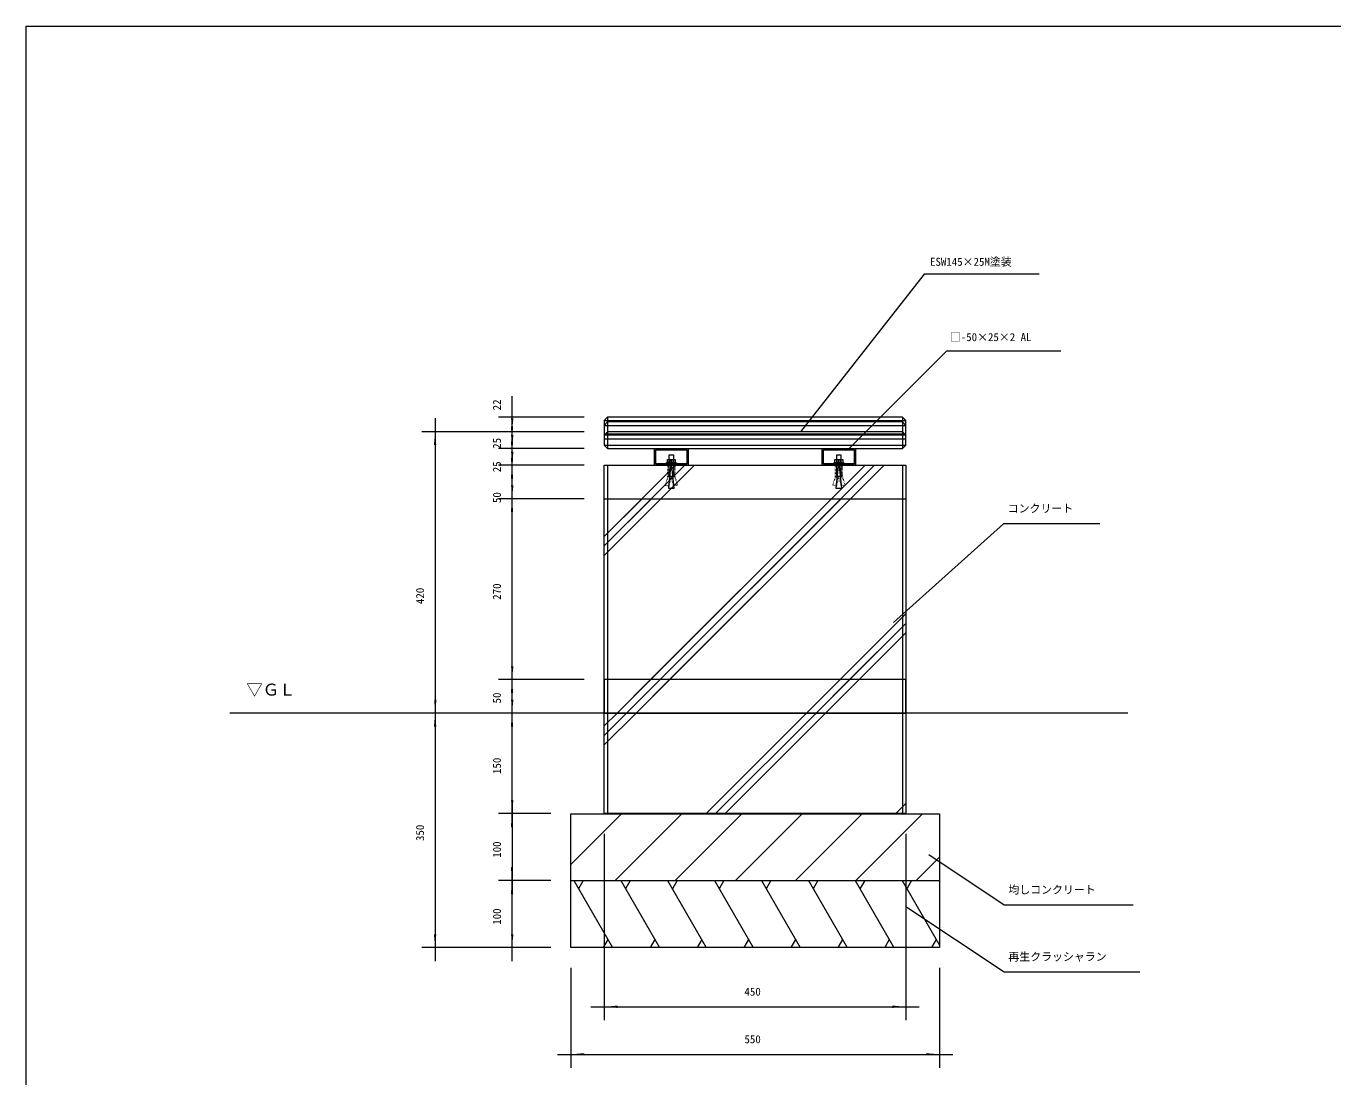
# Model space of a CAD drawing. Units: millimetres, scale not verified. Extents: x -1950 to 1950, y -1375 to 1375.
# Drawn here: x -1950 to 0, y -193 to 1375 of the extents above; entities that cross this region are included whole.
import ezdxf
from ezdxf.enums import TextEntityAlignment as Align

# ---------------------------------------------------------------- set-up
doc = ezdxf.new("R2010")
doc.units = ezdxf.units.MM
doc.header["$LTSCALE"] = 10
doc.linetypes.add('USER5', pattern=[0.208282, 0.069427, -0.138855])
doc.layers.add('0-0_0', color=30, linetype='Continuous', lineweight=18)
doc.layers.add('0-1_____', color=30, linetype='Continuous', lineweight=18)
doc.styles.add('ＭＳ ゴシック', font='')
doc.styles.get('ＭＳ ゴシック').set_extended_font_data('MS Gothic')

# ---------------------------------------------------------------- blocks, each defined once
blk = doc.blocks.new('X0')
at = {"layer": '0-0_0'}
for p, q in [((-1081.06, 587.72), (-946.51, 722.27)), ((-1081.06, 616), (-974.79, 722.27)), ((-1081.06, 601.86), (-960.65, 722.27)), ((-1061.95, 352.27), (-691.95, 722.27)), ((-1047.81, 352.27), (-677.81, 722.27)), ((-1033.66, 352.27), (-663.66, 722.27)), ((-779.11, 352.27), (-631.06, 500.31)), ((-764.96, 352.27), (-631.06, 486.17)), ((-750.82, 352.27), (-631.06, 472.03))]:
    blk.add_line(p, q, dxfattribs=at)
blk = doc.blocks.new('X1')
at = {"layer": '0-0_0'}
for p, q in [((-1061.95, 352.27), (-1011.95, 402.27)), ((-1047.81, 352.27), (-997.81, 402.27)), ((-1033.66, 352.27), (-983.66, 402.27)), ((-779.11, 352.27), (-729.11, 402.27)), ((-764.96, 352.27), (-714.96, 402.27)), ((-750.82, 352.27), (-700.82, 402.27))]:
    blk.add_line(p, q, dxfattribs=at)
blk = doc.blocks.new('X3')
at = {"layer": '0-0_0'}
for p, q in [((-1081.06, 587.72), (-996.51, 672.27)), ((-1081.06, 616), (-1024.79, 672.27)), ((-1081.06, 601.86), (-1010.65, 672.27)), ((-1011.95, 402.27), (-741.95, 672.27)), ((-997.81, 402.27), (-727.81, 672.27)), ((-983.66, 402.27), (-713.66, 672.27)), ((-729.11, 402.27), (-631.06, 500.31)), ((-714.96, 402.27), (-631.06, 486.17)), ((-700.82, 402.27), (-631.06, 472.03))]:
    blk.add_line(p, q, dxfattribs=at)
blk = doc.blocks.new('X4')
at = {"layer": '0-0_0'}
for p, q in [((-1081.06, 304.87), (-1033.66, 352.27)), ((-1081.06, 333.16), (-1061.95, 352.27)), ((-1081.06, 319.02), (-1047.81, 352.27)), ((-929.11, 202.27), (-779.11, 352.27)), ((-914.96, 202.27), (-764.96, 352.27)), ((-900.82, 202.27), (-750.82, 352.27)), ((-646.26, 202.27), (-631.06, 217.47)), ((-632.12, 202.27), (-631.06, 203.33))]:
    blk.add_line(p, q, dxfattribs=at)
blk = doc.blocks.new('X5')
at = {"layer": '0-0_0'}
for p, q in [((-1131.06, 126.18), (-1055.24, 202)), ((-1065.43, 102), (-965.43, 202)), ((-975.63, 102), (-875.63, 202)), ((-885.83, 102), (-785.83, 202)), ((-796.03, 102), (-696.03, 202)), ((-706.22, 102), (-606.22, 202)), ((-616.42, 102), (-581.06, 137.36))]:
    blk.add_line(p, q, dxfattribs=at)

msp = doc.modelspace()

# ---------------------------------------------------------------- linework, layer by layer
at = {"layer": '0-1_____', "color": 2}
for p, q in [((-576.02, 890.31), (-721.57, 744.77)), ((-576.02, 890.31), (-406.15, 890.31)), ((-1224.94, 791.6), (-1224.94, 822.77)), ((-1224.94, 791.6), (-1224.94, 811.6)), ((-1339.7, 789.77), (-1339.7, 769.77)), ((-1117.2, 791.6), (-1244.94, 791.6)), ((-1224.94, 769.77), (-1224.94, 791.6)), ((-1224.94, 769.77), (-1224.94, 789.77)), ((-1117.2, 769.77), (-1359.7, 769.77)), ((-1339.7, 769.77), (-1339.7, 349.77)), ((-1117.2, 769.77), (-1244.94, 769.77)), ((-1117.2, 769.77), (-1244.94, 769.77)), ((-1224.94, 749.77), (-1224.94, 769.77)), ((-1224.94, 744.77), (-1224.94, 769.77)), ((-1224.94, 744.77), (-1224.94, 764.77)), ((-1117.2, 744.77), (-1244.94, 744.77)), ((-1117.2, 744.77), (-1244.94, 744.77)), ((-1224.94, 719.77), (-1224.94, 744.77)), ((-1224.94, 724.77), (-1224.94, 744.77)), ((-1224.94, 719.77), (-1224.94, 739.77)), ((-1117.2, 719.77), (-1244.94, 719.77)), ((-1117.2, 719.77), (-1244.94, 719.77)), ((-1224.94, 669.77), (-1224.94, 719.77)), ((-1224.94, 699.77), (-1224.94, 719.77)), ((-1224.94, 669.77), (-1224.94, 689.77)), ((-1117.2, 669.77), (-1244.94, 669.77)), ((-1117.2, 669.77), (-1244.94, 669.77)), ((-1224.94, 399.77), (-1224.94, 669.77)), ((-1224.94, 649.77), (-1224.94, 669.77)), ((-491.47, 632.19), (-655.7, 484.77)), ((-347.7, 632.19), (-491.47, 632.19)), ((-1224.94, 399.77), (-1224.94, 419.77)), ((-1117.2, 399.77), (-1244.94, 399.77)), ((-1117.2, 399.77), (-1244.94, 399.77)), ((-1224.94, 349.77), (-1224.94, 399.77)), ((-1224.94, 379.77), (-1224.94, 399.77)), ((-1339.7, 369.77), (-1339.7, 349.77)), ((-1224.94, 349.77), (-1224.94, 369.77)), ((-1117.2, 349.77), (-1359.7, 349.77)), ((-1234.15, 349.77), (-1359.7, 349.77)), ((-1339.7, 349.77), (-1339.7, 329.77)), ((-1339.7, 349.77), (-1339.7, -0.23)), ((-1117.2, 349.77), (-1244.94, 349.77)), ((-1117.2, 349.77), (-1244.94, 349.77)), ((-1224.94, 329.77), (-1224.94, 349.77)), ((-1224.94, 199.77), (-1224.94, 349.77)), ((-1224.94, 219.77), (-1224.94, 199.77)), ((-1167.2, 199.77), (-1244.94, 199.77)), ((-1197.2, 199.77), (-1244.94, 199.77)), ((-1224.94, 179.77), (-1224.94, 199.77)), ((-1224.94, 199.77), (-1224.94, 99.77)), ((-1087.2, 169.77), (-1087.2, -108.5)), ((-637.2, 169.77), (-637.2, -108.5)), ((-1224.94, 99.77), (-1224.94, 119.77)), ((-1167.2, 99.77), (-1244.94, 99.77)), ((-1197.2, 99.77), (-1244.94, 99.77)), ((-1224.94, -0.23), (-1224.94, 99.77)), ((-1224.94, 99.77), (-1224.94, 79.77)), ((-1167.2, -0.23), (-1359.7, -0.23)), ((-1339.7, -0.23), (-1339.7, -20.23)), ((-1167.2, -0.23), (-1244.94, -0.23)), ((-1224.94, -20.23), (-1224.94, -0.23)), ((-1137.2, -30.23), (-1137.2, -179.5)), ((-587.2, -30.23), (-587.2, -179.5)), ((-1107.2, -88.5), (-1087.2, -88.5)), ((-1087.2, -88.5), (-637.2, -88.5)), ((-637.2, -88.5), (-617.2, -88.5)), ((-1157.2, -159.5), (-1137.2, -159.5)), ((-1137.2, -159.5), (-587.2, -159.5)), ((-587.2, -159.5), (-567.2, -159.5))]:
    msp.add_line(p, q, dxfattribs=at)
at = {"layer": '0-1_____'}
for p, q in [((-1087.2, 786.6), (-637.2, 786.6)), ((-1082.2, 791.6), (-1082.2, 744.77)), ((-642.2, 791.6), (-642.2, 744.77)), ((-1087.2, 779.23), (-637.2, 779.23)), ((-637.2, 764.77), (-1087.2, 764.77)), ((-1087.2, 749.77), (-637.2, 749.77)), ((-990.09, 728.02), (-990.09, 723.71)), ((-984.32, 723.71), (-984.32, 728.02)), ((-740.09, 728.02), (-740.09, 723.71)), ((-734.32, 723.71), (-734.32, 728.02)), ((-1082.2, 719.77), (-1082.2, 199.77)), ((-642.2, 719.77), (-642.2, 199.77)), ((-306.15, 349.77), (-1646.15, 349.77)), ((-1132.7, 99.77), (-1074.97, -0.23)), ((-1118.66, 99.77), (-1125.68, 87.61)), ((-1062.7, 99.77), (-1004.97, -0.23)), ((-1048.66, 99.77), (-1055.68, 87.61)), ((-992.7, 99.77), (-934.97, -0.23)), ((-978.66, 99.77), (-985.68, 87.61)), ((-922.7, 99.77), (-864.97, -0.23)), ((-908.66, 99.77), (-915.68, 87.61)), ((-852.7, 99.77), (-794.97, -0.23)), ((-838.66, 99.77), (-845.68, 87.61)), ((-782.7, 99.77), (-724.97, -0.23)), ((-768.66, 99.77), (-775.68, 87.61)), ((-712.7, 99.77), (-654.97, -0.23)), ((-698.66, 99.77), (-705.68, 87.61)), ((-642.7, 99.77), (-587.2, 3.64)), ((-628.66, 99.77), (-635.68, 87.61)), ((-1081.9, 11.77), (-1088.83, -0.23)), ((-1011.9, 11.77), (-1018.83, -0.23)), ((-941.9, 11.77), (-948.83, -0.23)), ((-871.9, 11.77), (-878.83, -0.23)), ((-801.9, 11.77), (-808.83, -0.23)), ((-731.9, 11.77), (-738.83, -0.23)), ((-661.9, 11.77), (-668.83, -0.23)), ((-591.9, 11.77), (-598.83, -0.23))]:
    msp.add_line(p, q, dxfattribs=at)
for points in [[(-1950, 1375), (1950, 1375), (1950, -1375), (-1950, -1375)], [(-1087.2, 766.6), (-637.2, 766.6), (-637.2, 786.6), (-642.2, 791.6), (-1082.2, 791.6), (-1087.2, 786.6)], [(-1087.2, 759.23), (-637.2, 759.23), (-637.2, 779.23), (-642.2, 784.23), (-1082.2, 784.23), (-1087.2, 779.23)], [(-1082.2, 769.77), (-1087.2, 764.77), (-1087.2, 749.77), (-1082.2, 744.77), (-642.2, 744.77), (-637.2, 749.77), (-637.2, 764.77), (-642.2, 769.77)], [(-1012.2, 744.77), (-962.2, 744.77), (-962.2, 719.77), (-1012.2, 719.77)], [(-1010.2, 742.77), (-964.2, 742.77), (-964.2, 721.77), (-1010.2, 721.77)], [(-762.2, 744.77), (-712.2, 744.77), (-712.2, 719.77), (-762.2, 719.77)], [(-760.2, 742.77), (-714.2, 742.77), (-714.2, 721.77), (-760.2, 721.77)], [(-994.7, 723.27), (-979.7, 723.27), (-979.7, 721.77), (-994.7, 721.77)], [(-992.98, 728.02), (-992.2, 728.47), (-982.2, 728.47), (-981.43, 728.02), (-981.43, 723.71), (-982.2, 723.27), (-992.2, 723.27), (-992.98, 723.71)], [(-987.2, 727.77), (-991.61, 685.27), (-982.8, 685.27)], [(-990.2, 735.27), (-984.2, 735.27), (-984.2, 702.77), (-990.2, 702.77)], [(-744.7, 723.27), (-729.7, 723.27), (-729.7, 721.77), (-744.7, 721.77)], [(-742.98, 728.02), (-742.2, 728.47), (-732.2, 728.47), (-731.43, 728.02), (-731.43, 723.71), (-732.2, 723.27), (-742.2, 723.27), (-742.98, 723.71)], [(-737.2, 727.77), (-741.61, 685.27), (-732.8, 685.27)], [(-740.2, 735.27), (-734.2, 735.27), (-734.2, 702.77), (-740.2, 702.77)], [(-1087.2, 349.77), (-1087.2, 719.77), (-1070.2, 719.77), (-647.2, 719.77), (-642.2, 719.77), (-637.2, 719.77), (-637.2, 709.77), (-637.2, 349.77)], [(-637.2, 399.77), (-1087.2, 399.77), (-1087.2, 669.77), (-637.2, 669.77)], [(-1087.2, 399.77), (-1087.2, 349.77), (-637.2, 349.77), (-637.2, 399.77)], [(-637.2, 349.77), (-637.2, 199.77), (-1087.2, 199.77), (-1087.2, 349.77)], [(-1137.2, 199.5), (-587.2, 199.5), (-587.2, 99.5), (-1137.2, 99.5)], [(-1137.2, 99.77), (-587.2, 99.77), (-587.2, -0.23), (-1137.2, -0.23)]]:
    msp.add_lwpolyline(points, close=True, dxfattribs=at)
at = {"layer": '0-1_____', "color": 2}
for points in [[(-438.15, 1004.65), (-609.69, 1004.65), (-794.28, 769.71)], [(-298.15, 63.22), (-490.45, 63.22), (-603.12, 138.11)], [(-288.15, -36.78), (-490.45, -36.78), (-637.2, 60.77)]]:
    msp.add_lwpolyline(points, dxfattribs=at)
at = {"layer": '0-1_____', "linetype": 'USER5'}
for points in [[(-992.2, 702.77), (-996.3, 689.97), (-990.42, 689.36), (-987.2, 702.77)], [(-992.2, 719.77), (-982.2, 719.77), (-982.2, 702.77), (-992.2, 702.77)], [(-982.2, 702.77), (-978.1, 689.97), (-983.99, 689.36), (-987.2, 702.77)], [(-742.2, 702.77), (-746.3, 689.97), (-740.42, 689.36), (-737.2, 702.77)], [(-742.2, 719.77), (-732.2, 719.77), (-732.2, 702.77), (-742.2, 702.77)], [(-732.2, 702.77), (-728.1, 689.97), (-733.99, 689.36), (-737.2, 702.77)]]:
    msp.add_lwpolyline(points, close=True, dxfattribs=at)
at = {"layer": '0-1_____', "color": 2}
for points in [[(-1224.94, 791.6), (-1223.19, 771.61), (-1226.69, 771.61)], [(-1224.94, 769.77), (-1226.34, 789.79), (-1222.84, 789.73)], [(-1339.7, 769.77), (-1337.95, 749.77), (-1341.45, 749.77)], [(-1224.94, 769.77), (-1223.19, 749.77), (-1226.69, 749.77)], [(-1224.94, 744.77), (-1226.34, 764.79), (-1222.84, 764.73)], [(-1224.94, 744.77), (-1223.19, 724.77), (-1226.69, 724.77)], [(-1224.94, 719.77), (-1226.34, 739.79), (-1222.84, 739.73)], [(-1224.94, 719.77), (-1223.19, 699.77), (-1226.69, 699.77)], [(-1224.94, 669.77), (-1226.34, 689.79), (-1222.84, 689.73)], [(-1224.94, 669.77), (-1223.19, 649.77), (-1226.69, 649.77)], [(-1224.94, 399.77), (-1226.34, 419.79), (-1222.84, 419.73)], [(-1224.94, 399.77), (-1223.19, 379.77), (-1226.69, 379.77)], [(-1339.7, 349.77), (-1341.1, 369.79), (-1337.61, 369.73)], [(-1224.94, 349.77), (-1226.34, 369.79), (-1222.84, 369.73)], [(-1339.7, 349.77), (-1337.95, 329.77), (-1341.45, 329.77)], [(-1224.94, 349.77), (-1223.19, 329.77), (-1226.69, 329.77)], [(-1224.94, 199.77), (-1226.34, 219.79), (-1222.84, 219.73)], [(-1224.94, 199.77), (-1223.19, 179.77), (-1226.69, 179.77)], [(-1224.94, 99.77), (-1226.69, 119.76), (-1223.19, 119.76)], [(-1224.94, 99.77), (-1223.19, 79.77), (-1226.69, 79.77)], [(-1339.7, -0.23), (-1341.45, 19.76), (-1337.95, 19.76)], [(-1224.94, -0.23), (-1226.34, 19.79), (-1222.84, 19.73)], [(-1087.2, -88.5), (-1067.21, -86.75), (-1067.21, -90.25)], [(-637.2, -88.5), (-657.2, -90.25), (-657.2, -86.75)], [(-1137.2, -159.5), (-1117.21, -157.75), (-1117.21, -161.25)], [(-587.2, -159.5), (-607.2, -161.25), (-607.2, -157.75)]]:
    msp.add_solid(points, dxfattribs=at)

# ---------------------------------------------------------------- block references
at = {"layer": '0-1_____'}
for name in ['X0', 'X3', 'X1', 'X4', 'X5']:
    msp.add_blockref(name, (-6.15, -2.5), dxfattribs=at)

# ---------------------------------------------------------------- texts
at = {"layer": '0-1_____', "color": 7, "style": 'ＭＳ ゴシック'}
for s, height, p in [('ESW145×25M塗装', 11.94, (-601.2, 1013.73)), ('□-50×25×2 AL', 11.94, (-571.57, 901.31)), ('コンクリート', 11.94, (-485.22, 645.59)), ('▽ＧＬ', 17.91, (-1621.4, 370.46)), ('均しコンクリート', 11.94, (-484.2, 76.62)), ('再生クラッシャラン', 11.94, (-484.2, -23.38)), ('450', 11.94, (-878.08, -75.54)), ('550', 11.94, (-878.08, -146.54))]:
    msp.add_text(s, height=height, dxfattribs=at).set_placement(p, align=Align.BOTTOM_LEFT)
for s, p in [('22', (-1237.9, 801.6)), ('25', (-1237.9, 744.18)), ('25', (-1237.9, 709.18)), ('50', (-1237.9, 663.23)), ('420', (-1352.67, 512.46)), ('270', (-1237.9, 518.89)), ('50', (-1237.9, 364.18)), ('150', (-1237.9, 258.89)), ('350', (-1352.67, 158.89)), ('100', (-1237.9, 133.89)), ('100', (-1237.9, 33.89))]:
    msp.add_text(s, height=11.94, rotation=90, dxfattribs=at).set_placement(p, align=Align.BOTTOM_LEFT)

doc.saveas('drawing.dxf')
